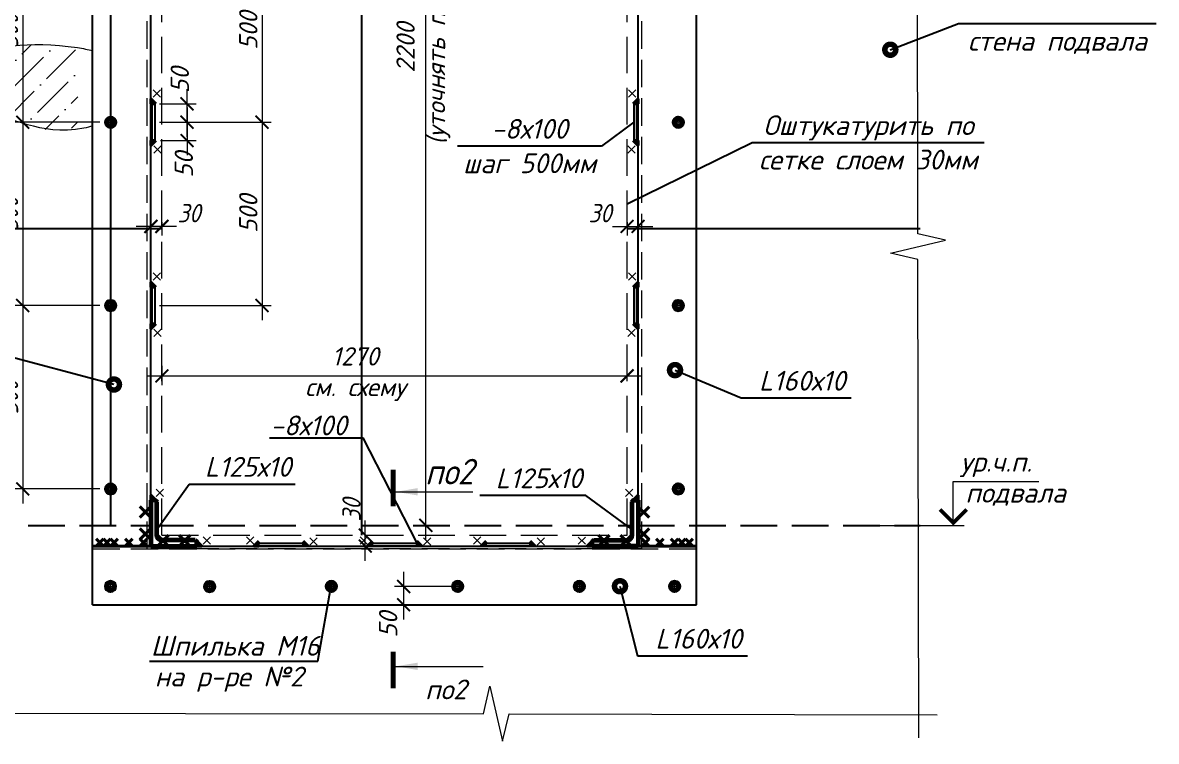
# Model space of a CAD drawing. Header units: millimetres. Extents: x 749182 to 2267578, y 70462 to 311449.
# Drawn here: x 2071238 to 2074334, y 188360 to 190321 of the extents above; entities that cross this region are included whole.
import ezdxf
from ezdxf.enums import TextEntityAlignment as Align

# ---------------------------------------------------------------- set-up
doc = ezdxf.new("R2010")
doc.units = ezdxf.units.MM
doc.linetypes.add('ГОСТ 2.303 4', pattern=[7, 5, -2, 0])
doc.linetypes.add('осеваяX2', pattern=[4, 2.5, -0.5, 0.5, -0.5])
doc.layers.get('Defpoints').update_dxf_attribs({"color": 255})
for name, color, linetype, lineweight in [('1Стены', 252, 'Continuous', 25), ('Оси', 165, 'осеваяX2', 13), ('Размер', 7, 'Continuous', 13), ('размеры', 7, 'Continuous', 9), ('Размеры КР', 164, 'Continuous', 9), ('сварка', 156, 'Continuous', 9), ('Стены', 184, 'Continuous', 40), ('штриховка кирпич', 42, 'Continuous', 5)]:
    doc.layers.add(name, color=color, linetype=linetype, lineweight=lineweight)
doc.layers.add('CS_UNPLOTTED', color=254, linetype='Continuous', plot=False)
doc.layers.add('металл', color=124, linetype='Continuous')
doc.layers.add('Текст', color=7, linetype='Continuous')
doc.styles.add('GOST 2.304_new', font='isocpeur.ttf', dxfattribs={"width": 0.9, "oblique": 15})
doc.styles.add('М2', font='isocpeui.ttf')
doc.dimstyles.new('SPDS', dxfattribs={"dimscale": 25, "dimtxt": 2.5, "dimasz": 1.77, "dimexe": 1.25, "dimexo": 0.625, "dimtad": 1, "dimdec": 0, "dimrnd": 0.001, "dimtxsty": 'GOST 2.304_new', "dimblk": 'ARCHTICK', "dimcen": 2.5, "dimdle": 2, "dimclrt": 256, "dimazin": 2, "dimtfac": 0.75, "dimtdec": 0, "dimtmove": 1, "dimatfit": 3, "dimfxl": 0, "dimtolj": 1, "dimlwd": 9, "dimlwe": 9, "dimarcsym": 0})
doc.dimstyles.new('SPDS 1_20', dxfattribs={"dimscale": 20, "dimtxt": 2.5, "dimasz": 1.77, "dimexe": 1.25, "dimexo": 0.625, "dimtad": 1, "dimdec": 0, "dimrnd": 0.001, "dimtxsty": 'М2', "dimblk": 'ARCHTICK', "dimcen": 2.5, "dimdle": 2, "dimclrt": 256, "dimadec": 0, "dimazin": 2, "dimtfac": 0.75, "dimtdec": 0, "dimtmove": 1, "dimatfit": 3, "dimfxl": 0, "dimtolj": 1, "dimlwd": 9, "dimlwe": 9, "dimarcsym": 0})

# ---------------------------------------------------------------- blocks, each defined once
blk = doc.blocks.new('м16')
at = {"layer": 'металл', "lineweight": 30, "ltscale": 20}
for p, q in [((-11, 6.4), (0, 12.7)), ((-11, -6.4), (-11, 6.4)), ((0, 12.7), (11, 6.4)), ((11, 6.4), (11, -6.4)), ((0, -12.7), (-11, -6.4)), ((11, -6.4), (0, -12.7))]:
    blk.add_line(p, q, dxfattribs=at)
blk.add_circle((0, 0), 15, dxfattribs=at)
for radius, start, end in [(10.4, 0, 180), (10.4, 180, 0), (6.92, 0, 180), (6.92, 180, 0)]:
    blk.add_arc((0, 0), radius, start, end, dxfattribs=at)
at = {"layer": 'металл', "linetype": 'Continuous', "lineweight": 25, "ltscale": 20}
blk.add_arc((0, 0), 8, 255, 165, dxfattribs=at)
at = {"layer": 'Оси', "ltscale": 20}
for p, q in [((17, 0), (-17.3, 0)), ((0, 17.3), (0, -17.3))]:
    blk.add_line(p, q, dxfattribs=at)
blk = doc.blocks.new('_ArchTick')
at = {"color": 0, "linetype": 'ByBlock', "const_width": 0.15}
blk.add_lwpolyline([(-0.5, -0.5), (0.5, 0.5)], dxfattribs=at)
blk = doc.blocks.new('*D1750')
at = {"layer": 'Defpoints', "color": 0, "lineweight": 20, "ltscale": 20, "transparency": 16777216}
for p in [(2071588.8, 189788.4), (2071588.8, 189764.8), (2071618.8, 189788.4)]:
    blk.add_point(p, dxfattribs=at)
at = {"layer": 'Размер', "color": 0, "lineweight": 9, "ltscale": 20, "transparency": 16777216}
for p, q in [((2071658.8, 189764.8), (2071548.8, 189764.8)), ((2071588.8, 189775.9), (2071588.8, 189739.8)), ((2071618.8, 189775.9), (2071618.8, 189739.8))]:
    blk.add_line(p, q, dxfattribs=at)
at = {"layer": 'Размер', "color": 0, "lineweight": 9, "ltscale": 20, "transparency": 16777216, "xscale": 35.4, "yscale": 35.4, "zscale": 35.4}
for p, rotation in [((2071588.8, 189764.8), 179.9999999995553), ((2071618.8, 189764.8), 359.9999999995553)]:
    blk.add_blockref('_ArchTick', p, dxfattribs=dict(at, rotation=rotation))
at = {"layer": 'Размер', "ltscale": 20, "transparency": 16777216, "insert": (2071692.6, 189800.9), "char_height": 50, "attachment_point": 5, "style": 'GOST 2.304_new'}
blk.add_mtext('\\A1;30', dxfattribs=at)
blk = doc.blocks.new('свар')
at = {"layer": 'сварка', "color": 0, "linetype": 'Continuous', "ltscale": 10}
for p, q in [((10, 10), (-10, -10)), ((-10, 10), (10, -10))]:
    blk.add_line(p, q, dxfattribs=at)
blk = doc.blocks.new('*D1751')
at = {"layer": 'Defpoints', "color": 0, "lineweight": 20, "ltscale": 20, "transparency": 16777216}
for p in [(2072888.8, 189788.4), (2072918.8, 189788.4), (2072918.8, 189764.8)]:
    blk.add_point(p, dxfattribs=at)
at = {"layer": 'Размер', "color": 0, "lineweight": 9, "ltscale": 20, "transparency": 16777216}
for p, q in [((2072848.8, 189764.8), (2072958.8, 189764.8)), ((2072888.8, 189775.9), (2072888.8, 189739.8)), ((2072918.8, 189775.9), (2072918.8, 189739.8))]:
    blk.add_line(p, q, dxfattribs=at)
at = {"layer": 'Размер', "color": 0, "lineweight": 9, "ltscale": 20, "transparency": 16777216, "xscale": 35.4, "yscale": 35.4, "zscale": 35.4, "rotation": 180}
blk.add_blockref('_ArchTick', (2072888.8, 189764.8), dxfattribs=at)
at = {"layer": 'Размер', "color": 0, "lineweight": 9, "ltscale": 20, "transparency": 16777216, "xscale": 35.4, "yscale": 35.4, "zscale": 35.4}
blk.add_blockref('_ArchTick', (2072918.8, 189764.8), dxfattribs=at)
at = {"layer": 'Размер', "ltscale": 20, "transparency": 16777216, "insert": (2072815, 189800.9), "char_height": 50, "attachment_point": 5, "style": 'GOST 2.304_new'}
blk.add_mtext('\\A1;30', dxfattribs=at)
blk = doc.blocks.new('*D1753')
at = {"layer": 'Defpoints', "color": 0, "lineweight": 20, "ltscale": 20, "transparency": 16777216}
for p in [(2071599.8, 190548.9), (2071599.8, 190048.9), (2071892.1, 190048.9)]:
    blk.add_point(p, dxfattribs=at)
at = {"layer": 'Размер', "color": 0, "lineweight": 9, "ltscale": 20, "transparency": 16777216}
for p, q in [((2071892.1, 190588.9), (2071892.1, 190008.9)), ((2071612.3, 190548.9), (2071917.1, 190548.9)), ((2071612.3, 190048.9), (2071917.1, 190048.9))]:
    blk.add_line(p, q, dxfattribs=at)
at = {"layer": 'Размер', "color": 0, "lineweight": 9, "ltscale": 20, "transparency": 16777216, "xscale": 35.4, "yscale": 35.4, "zscale": 35.4}
for p, rotation in [((2071892.1, 190548.9), 90), ((2071892.1, 190048.9), 270)]:
    blk.add_blockref('_ArchTick', p, dxfattribs=dict(at, rotation=rotation))
at = {"layer": 'Размер', "ltscale": 20, "transparency": 16777216, "insert": (2071854.6, 190298.9), "char_height": 50, "attachment_point": 5, "rotation": 90, "style": 'М2'}
blk.add_mtext('\\A1;500', dxfattribs=at)
blk = doc.blocks.new('*D1754')
at = {"layer": 'Defpoints', "color": 0, "lineweight": 20, "ltscale": 20, "transparency": 16777216}
for p in [(2071599.8, 190098.9), (2071687.3, 190098.9), (2071612.3, 190048.9)]:
    blk.add_point(p, dxfattribs=at)
at = {"layer": 'Размер', "color": 0, "lineweight": 9, "ltscale": 20, "transparency": 16777216}
for p, q in [((2071687.3, 190008.9), (2071687.3, 190138.9)), ((2071612.3, 190098.9), (2071712.3, 190098.9)), ((2071624.8, 190048.9), (2071712.3, 190048.9))]:
    blk.add_line(p, q, dxfattribs=at)
at = {"layer": 'Размер', "color": 0, "lineweight": 9, "ltscale": 20, "transparency": 16777216, "xscale": 35.4, "yscale": 35.4, "zscale": 35.4}
for p, rotation in [((2071687.3, 190098.9), 90), ((2071687.3, 190048.9), 270)]:
    blk.add_blockref('_ArchTick', p, dxfattribs=dict(at, rotation=rotation))
at = {"layer": 'Размер', "ltscale": 20, "transparency": 16777216, "insert": (2071667.5, 190163.8), "char_height": 50, "attachment_point": 5, "rotation": 90, "style": 'М2'}
blk.add_mtext('\\A1;50', dxfattribs=at)
blk = doc.blocks.new('*D1755')
at = {"layer": 'Defpoints', "color": 0, "lineweight": 20, "ltscale": 20, "transparency": 16777216}
for p in [(2071612.3, 190048.9), (2071602.4, 189998.8), (2071687.3, 189998.8)]:
    blk.add_point(p, dxfattribs=at)
at = {"layer": 'Размер', "color": 0, "lineweight": 9, "ltscale": 20, "transparency": 16777216}
for p, q in [((2071687.3, 190088.9), (2071687.3, 189958.8)), ((2071624.8, 190048.9), (2071712.3, 190048.9)), ((2071614.9, 189998.8), (2071712.3, 189998.8))]:
    blk.add_line(p, q, dxfattribs=at)
at = {"layer": 'Размер', "color": 0, "lineweight": 9, "ltscale": 20, "transparency": 16777216, "xscale": 35.4, "yscale": 35.4, "zscale": 35.4}
for p, rotation in [((2071687.3, 190048.9), 90), ((2071687.3, 189998.8), 270)]:
    blk.add_blockref('_ArchTick', p, dxfattribs=dict(at, rotation=rotation))
at = {"layer": 'Размер', "ltscale": 20, "transparency": 16777216, "insert": (2071678.5, 189933), "char_height": 50, "attachment_point": 5, "rotation": 90, "style": 'М2'}
blk.add_mtext('\\A1;50', dxfattribs=at)
blk = doc.blocks.new('*D1757')
at = {"layer": 'Defpoints', "color": 0, "lineweight": 20, "ltscale": 20, "transparency": 16777216}
for p in [(2071599.8, 190048.9), (2071599.8, 189548.9), (2071892.1, 189548.9)]:
    blk.add_point(p, dxfattribs=at)
at = {"layer": 'Размер', "color": 0, "lineweight": 9, "ltscale": 20, "transparency": 16777216}
for p, q in [((2071892.1, 190088.9), (2071892.1, 189508.9)), ((2071612.3, 190048.9), (2071917.1, 190048.9)), ((2071612.3, 189548.9), (2071917.1, 189548.9))]:
    blk.add_line(p, q, dxfattribs=at)
at = {"layer": 'Размер', "color": 0, "lineweight": 9, "ltscale": 20, "transparency": 16777216, "xscale": 35.4, "yscale": 35.4, "zscale": 35.4}
for p, rotation in [((2071892.1, 190048.9), 90), ((2071892.1, 189548.9), 270)]:
    blk.add_blockref('_ArchTick', p, dxfattribs=dict(at, rotation=rotation))
at = {"layer": 'Размер', "ltscale": 20, "transparency": 16777216, "insert": (2071854.6, 189798.9), "char_height": 50, "attachment_point": 5, "rotation": 90, "style": 'М2'}
blk.add_mtext('\\A1;500', dxfattribs=at)
blk = doc.blocks.new('*D1758')
at = {"layer": 'Defpoints', "color": 0, "lineweight": 20, "ltscale": 20, "transparency": 16777216}
for p in [(2072163.8, 188922.4), (2072173.9, 188922.4), (2072163.8, 188892.4)]:
    blk.add_point(p, dxfattribs=at)
at = {"layer": 'Размер', "color": 0, "lineweight": 9, "ltscale": 20, "transparency": 16777216}
for p, q in [((2072173.9, 188852.4), (2072173.9, 188962.4)), ((2072176.3, 188922.4), (2072198.9, 188922.4)), ((2072176.3, 188892.4), (2072198.9, 188892.4))]:
    blk.add_line(p, q, dxfattribs=at)
at = {"layer": 'Размер', "color": 0, "lineweight": 9, "ltscale": 20, "transparency": 16777216, "xscale": 35.4, "yscale": 35.4, "zscale": 35.4}
for p, rotation in [((2072173.9, 188922.4), 90), ((2072173.9, 188892.4), 270)]:
    blk.add_blockref('_ArchTick', p, dxfattribs=dict(at, rotation=rotation))
at = {"layer": 'Размер', "ltscale": 20, "transparency": 16777216, "insert": (2072136.4, 188990.8), "char_height": 50, "attachment_point": 5, "rotation": 90, "style": 'GOST 2.304_new'}
blk.add_mtext('\\A1;30', dxfattribs=at)
blk = doc.blocks.new('*D1741')
at = {"layer": 'Defpoints', "color": 0, "lineweight": 20, "ltscale": 20, "transparency": 16777216}
for p in [(2072339.3, 191148.9), (2072508.2, 191148.9), (2072393.2, 188948.9)]:
    blk.add_point(p, dxfattribs=at)
at = {"layer": 'Размер', "color": 0, "lineweight": 9, "ltscale": 20, "transparency": 16777216}
for p, q in [((2072339.3, 188908.9), (2072339.3, 191188.9)), ((2072495.7, 191148.9), (2072314.3, 191148.9)), ((2072380.7, 188948.9), (2072314.3, 188948.9))]:
    blk.add_line(p, q, dxfattribs=at)
at = {"layer": 'Размер', "color": 0, "lineweight": 9, "ltscale": 20, "transparency": 16777216, "xscale": 35.4, "yscale": 35.4, "zscale": 35.4}
for p, rotation in [((2072339.3, 191148.9), 90), ((2072339.3, 188948.9), 270)]:
    blk.add_blockref('_ArchTick', p, dxfattribs=dict(at, rotation=rotation))
at = {"layer": 'Размер', "ltscale": 20, "transparency": 16777216, "insert": (2072332.5, 190252.5), "char_height": 50, "width": 670.583, "attachment_point": 5, "rotation": 90, "style": 'М2'}
blk.add_mtext('\\A1;2200 \\P(уточнять по АР)', dxfattribs=at)
blk = doc.blocks.new('*D1745')
at = {"layer": 'Defpoints', "color": 0, "lineweight": 20, "ltscale": 20, "transparency": 16777216}
for p in [(2071461.5, 190548.9), (2071238.7, 190048.9), (2071461.5, 190048.9)]:
    blk.add_point(p, dxfattribs=at)
at = {"layer": 'размеры', "color": 0, "lineweight": 9, "ltscale": 20, "transparency": 16777216}
for p, q in [((2071238.7, 190588.9), (2071238.7, 190008.9)), ((2071449, 190548.9), (2071213.7, 190548.9)), ((2071449, 190048.9), (2071213.7, 190048.9))]:
    blk.add_line(p, q, dxfattribs=at)
at = {"layer": 'размеры', "color": 0, "lineweight": 9, "ltscale": 20, "transparency": 16777216, "xscale": 35.4, "yscale": 35.4, "zscale": 35.4}
for p, rotation in [((2071238.7, 190548.9), 90), ((2071238.7, 190048.9), 270)]:
    blk.add_blockref('_ArchTick', p, dxfattribs=dict(at, rotation=rotation))
at = {"layer": 'размеры', "ltscale": 20, "transparency": 16777216, "insert": (2071201.2, 190298.9), "char_height": 50, "attachment_point": 5, "rotation": 90, "style": 'GOST 2.304_new'}
blk.add_mtext('\\A1;500', dxfattribs=at)
blk = doc.blocks.new('*D1746')
at = {"layer": 'Defpoints', "color": 0, "lineweight": 20, "ltscale": 20, "transparency": 16777216}
for p in [(2071461.5, 190048.9), (2071238.7, 189548.9), (2071461.5, 189548.9)]:
    blk.add_point(p, dxfattribs=at)
at = {"layer": 'размеры', "color": 0, "lineweight": 9, "ltscale": 20, "transparency": 16777216}
for p, q in [((2071238.7, 190088.9), (2071238.7, 189508.9)), ((2071449, 190048.9), (2071213.7, 190048.9)), ((2071449, 189548.9), (2071213.7, 189548.9))]:
    blk.add_line(p, q, dxfattribs=at)
at = {"layer": 'размеры', "color": 0, "lineweight": 9, "ltscale": 20, "transparency": 16777216, "xscale": 35.4, "yscale": 35.4, "zscale": 35.4}
for p, rotation in [((2071238.7, 190048.9), 90), ((2071238.7, 189548.9), 270)]:
    blk.add_blockref('_ArchTick', p, dxfattribs=dict(at, rotation=rotation))
at = {"layer": 'размеры', "ltscale": 20, "transparency": 16777216, "insert": (2071201.2, 189798.9), "char_height": 50, "attachment_point": 5, "rotation": 90, "style": 'GOST 2.304_new'}
blk.add_mtext('\\A1;500', dxfattribs=at)
blk = doc.blocks.new('*D1747')
at = {"layer": 'Defpoints', "color": 0, "lineweight": 20, "ltscale": 20, "transparency": 16777216}
for p in [(2071461.5, 189548.9), (2071238.7, 189048.4), (2071461.5, 189048.4)]:
    blk.add_point(p, dxfattribs=at)
at = {"layer": 'размеры', "color": 0, "lineweight": 9, "ltscale": 20, "transparency": 16777216}
for p, q in [((2071238.7, 189588.9), (2071238.7, 189008.4)), ((2071449, 189548.9), (2071213.7, 189548.9)), ((2071449, 189048.4), (2071213.7, 189048.4))]:
    blk.add_line(p, q, dxfattribs=at)
at = {"layer": 'размеры', "color": 0, "lineweight": 9, "ltscale": 20, "transparency": 16777216, "xscale": 35.4, "yscale": 35.4, "zscale": 35.4}
for p, rotation in [((2071238.7, 189548.9), 90), ((2071238.7, 189048.4), 270)]:
    blk.add_blockref('_ArchTick', p, dxfattribs=dict(at, rotation=rotation))
at = {"layer": 'размеры', "ltscale": 20, "transparency": 16777216, "insert": (2071201.2, 189298.7), "char_height": 50, "attachment_point": 5, "rotation": 90, "style": 'GOST 2.304_new'}
blk.add_mtext('\\A1;500', dxfattribs=at)
blk = doc.blocks.new('*D1762')
at = {"layer": 'Defpoints', "color": 0, "lineweight": 20, "ltscale": 20, "transparency": 16777216}
for p in [(2072426.5, 188782.4), (2072278.8, 188732.4), (2072363.6, 188732.4)]:
    blk.add_point(p, dxfattribs=at)
at = {"layer": 'Размер', "color": 0, "lineweight": 9, "ltscale": 20, "transparency": 16777216}
for p, q in [((2072278.8, 188822.4), (2072278.8, 188692.4)), ((2072414, 188782.4), (2072253.8, 188782.4)), ((2072351.1, 188732.4), (2072253.8, 188732.4))]:
    blk.add_line(p, q, dxfattribs=at)
at = {"layer": 'Размер', "color": 0, "lineweight": 9, "ltscale": 20, "transparency": 16777216, "xscale": 35.4, "yscale": 35.4, "zscale": 35.4}
for p, rotation in [((2072278.8, 188782.4), 90), ((2072278.8, 188732.4), 270)]:
    blk.add_blockref('_ArchTick', p, dxfattribs=dict(at, rotation=rotation))
at = {"layer": 'Размер', "ltscale": 20, "transparency": 16777216, "insert": (2072236.5, 188677.9), "char_height": 50, "attachment_point": 5, "rotation": 90, "style": 'М2'}
blk.add_mtext('\\A1;50', dxfattribs=at)
blk = doc.blocks.new('*D1885')
at = {"layer": 'Defpoints', "color": 0, "lineweight": 20, "transparency": 16777216}
for p in [(2071618.8, 189396.3), (2072888.8, 189356.6), (2072888.8, 189351.4)]:
    blk.add_point(p, dxfattribs=at)
at = {"layer": 'Размеры КР', "color": 0, "lineweight": 9, "transparency": 16777216}
for p, q in [((2071618.8, 189383.8), (2071618.8, 189331.6)), ((2072888.8, 189363.9), (2072888.8, 189381.6)), ((2071578.8, 189356.6), (2072928.8, 189356.6))]:
    blk.add_line(p, q, dxfattribs=at)
at = {"layer": 'Размеры КР', "color": 0, "lineweight": 9, "transparency": 16777216, "xscale": 35.4, "yscale": 35.4, "zscale": 35.4, "rotation": 180}
blk.add_blockref('_ArchTick', (2071618.8, 189356.6), dxfattribs=at)
at = {"layer": 'Размеры КР', "color": 0, "lineweight": 9, "transparency": 16777216, "xscale": 35.4, "yscale": 35.4, "zscale": 35.4}
blk.add_blockref('_ArchTick', (2072888.8, 189356.6), dxfattribs=at)
at = {"layer": 'Размеры КР', "lineweight": 20, "transparency": 16777216, "insert": (2072146.8, 189361.6), "char_height": 50, "attachment_point": 5, "style": 'М2'}
blk.add_mtext('\\A1;1270\\Pсм. схему', dxfattribs=at)

msp = doc.modelspace()

# ---------------------------------------------------------------- hatches: boundary and pattern name
at = {"layer": 'Стены', "linetype": 'Continuous', "ltscale": 5}
for points in [[(2071588.7716, 190098.9598), (2071588.7716, 190112.6033), (2071602.415, 190098.9598)], [(2072918.7814, 190098.9598), (2072918.7814, 190112.6033), (2072905.138, 190098.9598)], [(2071588.7716, 189998.7642), (2071588.7716, 189985.1208), (2071602.415, 189998.7642)], [(2072918.7814, 189998.7642), (2072918.7814, 189985.1208), (2072905.138, 189998.7642)], [(2071588.7716, 189598.9598), (2071588.7716, 189612.6033), (2071602.415, 189598.9598)], [(2072918.7814, 189598.9598), (2072918.7814, 189612.6033), (2072905.138, 189598.9598)], [(2071588.7716, 189498.7642), (2071588.7716, 189485.1208), (2071602.415, 189498.7642)], [(2072918.7814, 189498.7642), (2072918.7814, 189485.1208), (2072905.138, 189498.7642)], [(2071588.7617, 189017.4505), (2071588.7617, 189031.0939), (2071602.4052, 189017.4505)], [(2072918.7814, 189017.4406), (2072918.7814, 189031.0841), (2072905.138, 189017.4406)], [(2071713.7617, 188892.4505), (2071713.7617, 188906.0939), (2071727.4052, 188892.4505)], [(2071883.6787, 188892.4406), (2071870.0353, 188892.4406), (2071883.6787, 188906.0841)], [(2072004.3657, 188892.4406), (2072018.0091, 188892.4406), (2072004.3657, 188906.0841)], [(2072193.6787, 188892.4406), (2072180.0353, 188892.4406), (2072193.6787, 188906.0841)], [(2072314.3657, 188892.4406), (2072328.0091, 188892.4406), (2072314.3657, 188906.0841)], [(2072503.6787, 188892.4406), (2072490.0353, 188892.4406), (2072503.6787, 188906.0841)], [(2072624.3657, 188892.4406), (2072638.0091, 188892.4406), (2072624.3657, 188906.0841)], [(2072793.7716, 188892.4406), (2072793.7716, 188906.0841), (2072780.1281, 188892.4406)]]:
    msp.add_hatch(color=256, dxfattribs=at).paths.add_polyline_path(points, flags=0)
at = {"layer": 'штриховка кирпич', "ltscale": 20}
h = msp.add_hatch(dxfattribs=at)
h.set_pattern_fill('ANSI36', color=256, scale=15)
h.set_pattern_definition([(45, (-39861522.17, -1247518.02), (25.25697034, 92.60889125), [119.0625, -23.8125, 0, -23.8125])])
edge = h.paths.add_edge_path()
edge.add_spline(control_points=[(2071388.7716, 190244.3405), (2071377.5955, 190247.4982), (2071258.5088, 190276.2307), (2071167.6331, 190252.0336), (2071085.3437, 190230.1228)], knot_values=[0, 0, 0, 0, 28.268924197, 299.190779204, 299.190779204, 299.190779204, 299.190779204], degree=3, periodic=0)
edge.add_spline(control_points=[(2071085.3437, 190230.1228), (2071020.4126, 190164.1619), (2070987.7943, 190050.8576), (2071183.0914, 190097.9864), (2071283.4803, 190005.1225), (2071382.5249, 190036.4028), (2071388.7716, 190038.6874)], knot_values=[624.98540237, 624.98540237, 624.98540237, 624.98540237, 809.346712456, 941.672141688, 1203.71855065, 1221.227201709, 1221.227201709, 1221.227201709, 1221.227201709], degree=3, periodic=0)
edge.add_line((2071388.7716, 190038.6874), (2071388.7716, 190244.3405))

# ---------------------------------------------------------------- linework, layer by layer
at = {"layer": '1Стены', "linetype": 'ГОСТ 2.303 4', "lineweight": 13, "ltscale": 15}
for p, q in [((2071578.7716, 188884.4406), (2071578.7716, 191214.4505)), ((2072928.7814, 188884.4406), (2072928.7814, 191214.4505)), ((2071428.7716, 188884.4406), (2073078.7814, 188884.4406)), ((2072928.7814, 188884.4406), (2071578.7716, 188884.4406))]:
    msp.add_line(p, q, dxfattribs=at)
at = {"layer": '1Стены', "linetype": 'ГОСТ 2.303 4', "lineweight": 13, "ltscale": 20}
for p, q in [((2071618.7716, 188922.4406), (2071618.7716, 191148.8719)), ((2072888.7814, 188922.4406), (2072888.7814, 191148.8719)), ((2071618.7716, 188922.4406), (2072888.7814, 188922.4406))]:
    msp.add_line(p, q, dxfattribs=at)
at = {"layer": '1Стены', "color": 6, "linetype": 'ГОСТ 2.303 4', "ltscale": 20}
for p, q in [((2070973.705, 188948.8719), (2071588.7617, 188948.8719)), ((2071604.7617, 188948.8719), (2072902.7814, 188948.8719)), ((2072918.7814, 188948.8719), (2073682.6787, 188948.8719)), ((2073684.0414, 188948.8719), (2073688.8348, 188948.8719))]:
    msp.add_line(p, q, dxfattribs=at)
at = {"layer": 'CS_UNPLOTTED', "ltscale": 20}
msp.add_line((2071478.7716, 191860.7202), (2071478.7716, 188945.7042), dxfattribs=at)
at = {"layer": 'CS_UNPLOTTED', "ltscale": 100}
for p, q in [((2072163.7765, 191148.8719), (2072163.7765, 188922.4406)), ((2070974.8558, 189758.862), (2071618.7716, 189758.862)), ((2072888.7814, 189758.862), (2073681.5279, 189758.862)), ((2073682.8905, 189758.862), (2073688.8348, 189758.862))]:
    msp.add_line(p, q, dxfattribs=at)
at = {"layer": 'металл', "color": 0, "ltscale": 20}
for p, q in [((2071428.7716, 188732.4406), (2071428.7716, 191418.8719)), ((2073078.7814, 188732.4406), (2073078.7814, 191418.8719)), ((2071588.7716, 189017.4505), (2071588.7716, 191164.4505)), ((2072918.7814, 188894.4406), (2072918.7814, 191164.4505)), ((2071588.7716, 188892.4406), (2071428.7716, 188892.4406)), ((2071588.7716, 188892.4406), (2071428.7716, 188892.4406)), ((2071428.7716, 188892.4406), (2073078.7814, 188892.4406)), ((2072918.7814, 188892.4406), (2073078.7814, 188892.4406)), ((2072918.7814, 188892.4406), (2073078.7814, 188892.4406)), ((2071428.7716, 188732.4406), (2073078.7814, 188732.4406))]:
    msp.add_line(p, q, dxfattribs=at)
at = {"layer": 'металл', "color": 0, "linetype": 'Continuous', "lineweight": 60, "ltscale": 20, "extrusion": (0, 0, -1)}
for p, q in [((2071588.7617, 189017.4505), (2071588.7617, 188892.4505)), ((2071600.1617, 189017.4505), (2071588.7617, 189017.4505)), ((2071604.7617, 188922.4505), (2071604.7617, 189012.8505)), ((2071709.1617, 188908.4505), (2071618.7617, 188908.4505)), ((2071713.7617, 188892.4505), (2071713.7617, 188903.8505)), ((2071588.7617, 188892.4505), (2071713.7617, 188892.4505))]:
    msp.add_line(p, q, dxfattribs=at)
at = {"layer": 'металл', "color": 0, "linetype": 'Continuous', "lineweight": 60, "ltscale": 20}
for p, q in [((2072902.7814, 188922.4406), (2072902.7814, 189012.8406)), ((2072907.3814, 189017.4406), (2072918.7814, 189017.4406)), ((2072918.7814, 189017.4406), (2072918.7814, 188892.4406)), ((2072793.7814, 188892.4406), (2072793.7814, 188903.8406)), ((2072798.3814, 188908.4406), (2072888.7814, 188908.4406)), ((2072918.7814, 188892.4406), (2072793.7814, 188892.4406))]:
    msp.add_line(p, q, dxfattribs=at)
at = {"layer": 'металл', "ltscale": 20}
for points in [[(2071591.7806, 190098.862), (2071599.7806, 190098.862), (2071599.7806, 189998.862), (2071591.7806, 189998.862)], [(2072915.7723, 190098.862), (2072907.7723, 190098.862), (2072907.7723, 189998.862), (2072915.7723, 189998.862)], [(2071591.7806, 189598.862), (2071599.7806, 189598.862), (2071599.7806, 189498.862), (2071591.7806, 189498.862)], [(2072915.7723, 189598.862), (2072907.7723, 189598.862), (2072907.7723, 189498.862), (2072915.7723, 189498.862)], [(2071883.7765, 188892.4406), (2071883.7765, 188900.4406), (2072003.7765, 188900.4406), (2072003.7765, 188892.4406)], [(2072193.7765, 188892.4406), (2072193.7765, 188900.4406), (2072313.7765, 188900.4406), (2072313.7765, 188892.4406)], [(2072503.7765, 188892.4406), (2072503.7765, 188900.4406), (2072623.7765, 188900.4406), (2072623.7765, 188892.4406)]]:
    msp.add_lwpolyline(points, close=True, dxfattribs=at)
at = {"layer": 'металл', "linetype": 'Continuous', "lineweight": 60, "ltscale": 20, "extrusion": (0, 0, -1)}
for centre, radius, start, end in [((-2071600.1617, 189012.8505), 4.6, 90, 180), ((-2071618.7617, 188922.4505), 14, 270, 0), ((-2071709.1617, 188903.8505), 4.6, 90, 180)]:
    msp.add_arc(centre, radius, start, end, dxfattribs=at)
at = {"layer": 'металл', "linetype": 'Continuous', "lineweight": 60, "ltscale": 20}
for centre, radius, start, end in [((2072907.3814, 189012.8406), 4.6, 90, 180), ((2072798.3814, 188903.8406), 4.6, 90, 180), ((2072888.7814, 188922.4406), 14, 270, 0)]:
    msp.add_arc(centre, radius, start, end, dxfattribs=at)
at = {"layer": 'Размер', "linetype": 'Continuous', "ltscale": 20}
for p, q in [((2073779.7903, 188948.8719), (2073779.7903, 189068.8719)), ((2073779.7903, 189068.8719), (2074013.4153, 189068.8719)), ((2072257.3378, 189040.5246), (2072467.599, 189040.5246)), ((2073570.3678, 188948.8719), (2073809.7903, 188948.8719)), ((2072257.3378, 188564.2405), (2072495.7635, 188564.2405))]:
    msp.add_line(p, q, dxfattribs=at)
for points, const_width in [([(2072250.3378, 189100.5246), (2072250.3378, 189000.5246)], 14), ([(2073743.3258, 188992.4074), (2073779.7903, 188955.9429), (2073816.2547, 188992.4074)], 10), ([(2072250.3378, 188504.2405), (2072250.3378, 188604.2405)], 14)]:
    msp.add_lwpolyline(points, dxfattribs=dict(at, const_width=const_width))
for points in [[(2072257.3378, 189040.5246), (2072317.4278, 189050.5802), (2072317.4278, 189030.469)], [(2072257.3378, 188564.2405), (2072317.4278, 188574.2961), (2072317.4278, 188554.1849)]]:
    msp.add_solid(points, dxfattribs=at)
at = {"layer": 'Стены', "color": 0, "linetype": 'Continuous', "ltscale": 5}
for p, q in [((2071588.7716, 190098.9598), (2071588.7716, 190112.6033)), ((2071588.7716, 190112.6033), (2071602.415, 190098.9598)), ((2072918.7814, 190112.6033), (2072905.138, 190098.9598)), ((2072918.7814, 190098.9598), (2072918.7814, 190112.6033)), ((2071602.415, 190098.9598), (2071588.7716, 190098.9598)), ((2072905.138, 190098.9598), (2072918.7814, 190098.9598)), ((2071588.7716, 189998.7642), (2071588.7716, 189985.1208)), ((2071588.7716, 189985.1208), (2071602.415, 189998.7642)), ((2071602.415, 189998.7642), (2071588.7716, 189998.7642)), ((2072918.7814, 189985.1208), (2072905.138, 189998.7642)), ((2072905.138, 189998.7642), (2072918.7814, 189998.7642)), ((2072918.7814, 189998.7642), (2072918.7814, 189985.1208)), ((2071588.7716, 189598.9598), (2071588.7716, 189612.6033)), ((2071588.7716, 189612.6033), (2071602.415, 189598.9598)), ((2072918.7814, 189612.6033), (2072905.138, 189598.9598)), ((2072918.7814, 189598.9598), (2072918.7814, 189612.6033)), ((2071602.415, 189598.9598), (2071588.7716, 189598.9598)), ((2072905.138, 189598.9598), (2072918.7814, 189598.9598)), ((2071588.7716, 189498.7642), (2071588.7716, 189485.1208)), ((2071588.7716, 189485.1208), (2071602.415, 189498.7642)), ((2071602.415, 189498.7642), (2071588.7716, 189498.7642)), ((2072918.7814, 189485.1208), (2072905.138, 189498.7642)), ((2072905.138, 189498.7642), (2072918.7814, 189498.7642)), ((2072918.7814, 189498.7642), (2072918.7814, 189485.1208)), ((2071588.7617, 189017.4505), (2071588.7617, 189031.0939)), ((2071588.7617, 189031.0939), (2071602.4052, 189017.4505)), ((2072918.7814, 189031.0841), (2072905.138, 189017.4406)), ((2072918.7814, 189017.4406), (2072918.7814, 189031.0841)), ((2071602.4052, 189017.4505), (2071588.7617, 189017.4505)), ((2072905.138, 189017.4406), (2072918.7814, 189017.4406)), ((2071713.7617, 188892.4505), (2071713.7617, 188906.0939)), ((2071713.7617, 188906.0939), (2071727.4052, 188892.4505)), ((2071870.0353, 188892.4406), (2071883.6787, 188906.0841)), ((2072018.0091, 188892.4406), (2072004.3657, 188906.0841)), ((2072180.0353, 188892.4406), (2072193.6787, 188906.0841)), ((2072328.0091, 188892.4406), (2072314.3657, 188906.0841)), ((2072490.0353, 188892.4406), (2072503.6787, 188906.0841)), ((2072638.0091, 188892.4406), (2072624.3657, 188906.0841)), ((2072793.7716, 188906.0841), (2072780.1281, 188892.4406)), ((2072793.7716, 188892.4406), (2072793.7716, 188906.0841)), ((2071727.4052, 188892.4505), (2071713.7617, 188892.4505)), ((2071883.6787, 188892.4406), (2071870.0353, 188892.4406)), ((2072780.1281, 188892.4406), (2072793.7716, 188892.4406))]:
    msp.add_line(p, q, dxfattribs=at)
at = {"layer": 'Стены', "color": 0, "linetype": 'Continuous', "ltscale": 15}
for p, q in [((2071588.7519, 188999.9505), (2071558.7519, 188969.9505)), ((2071588.7519, 188969.9505), (2071558.7519, 188999.9505)), ((2071588.7519, 189017.4505), (2071588.7519, 188892.4505)), ((2072918.7912, 189017.4406), (2072918.7912, 188892.4406)), ((2072918.7912, 188999.9406), (2072948.7912, 188969.9406)), ((2072918.7912, 188969.9406), (2072948.7912, 188999.9406)), ((2071588.7519, 188939.9505), (2071558.7519, 188909.9505)), ((2071588.7519, 188909.9505), (2071558.7519, 188939.9505)), ((2072918.7912, 188939.9406), (2072948.7912, 188909.9406)), ((2072918.7912, 188909.9406), (2072948.7912, 188939.9406)), ((2071636.2568, 188892.4444), (2071606.2544, 188922.442)), ((2071606.2568, 188892.442), (2071636.2544, 188922.4444)), ((2071696.2568, 188892.4491), (2071666.2544, 188922.4467)), ((2071666.2568, 188892.4467), (2071696.2544, 188922.4491)), ((2072841.2765, 188892.4345), (2072811.2741, 188922.4322)), ((2072811.2765, 188892.4322), (2072841.2741, 188922.4345)), ((2072901.2765, 188892.4393), (2072871.2741, 188922.4369)), ((2072871.2765, 188892.4369), (2072901.2741, 188922.4393)), ((2071713.7617, 188892.4505), (2071588.7519, 188892.4406)), ((2072918.7814, 188892.4406), (2072793.7716, 188892.4308))]:
    msp.add_line(p, q, dxfattribs=at)
at = {"layer": 'Стены', "color": 0, "linetype": 'Continuous', "ltscale": 10}
for p, q in [((2071438.7716, 188892.4406), (2071458.7716, 188912.4406)), ((2071458.7716, 188892.4406), (2071438.7716, 188912.4406)), ((2071478.7716, 188892.4406), (2071458.7716, 188912.4406)), ((2071458.7716, 188892.4406), (2071478.7716, 188912.4406)), ((2071478.7716, 188892.4406), (2071498.7716, 188912.4406)), ((2071498.7716, 188892.4406), (2071478.7716, 188912.4406)), ((2071518.7716, 188892.4406), (2071538.7716, 188912.4406)), ((2071538.7716, 188892.4406), (2071518.7716, 188912.4406)), ((2071558.7716, 188892.4406), (2071578.7716, 188912.4406)), ((2071578.7716, 188892.4406), (2071558.7716, 188912.4406)), ((2072928.7814, 188892.4406), (2072948.7814, 188912.4406)), ((2072948.7814, 188892.4406), (2072928.7814, 188912.4406)), ((2072948.7814, 188892.4406), (2072928.7814, 188912.4406)), ((2072928.7814, 188892.4406), (2072948.7814, 188912.4406)), ((2072968.7814, 188892.4406), (2072988.7814, 188912.4406)), ((2072988.7814, 188892.4406), (2072968.7814, 188912.4406)), ((2072988.7814, 188892.4406), (2072968.7814, 188912.4406)), ((2072968.7814, 188892.4406), (2072988.7814, 188912.4406)), ((2073008.7814, 188892.4406), (2073028.7814, 188912.4406)), ((2073028.7814, 188892.4406), (2073008.7814, 188912.4406)), ((2073028.7814, 188892.4406), (2073008.7814, 188912.4406)), ((2073008.7814, 188892.4406), (2073028.7814, 188912.4406)), ((2073048.7814, 188892.4406), (2073028.7814, 188912.4406)), ((2073028.7814, 188892.4406), (2073048.7814, 188912.4406)), ((2073028.7814, 188892.4406), (2073048.7814, 188912.4406)), ((2073048.7814, 188892.4406), (2073028.7814, 188912.4406)), ((2073048.7814, 188892.4406), (2073068.7814, 188912.4406)), ((2073068.7814, 188892.4406), (2073048.7814, 188912.4406)), ((2073068.7814, 188892.4406), (2073048.7814, 188912.4406)), ((2073048.7814, 188892.4406), (2073068.7814, 188912.4406)), ((2071428.7716, 188892.4406), (2071588.7716, 188892.4406)), ((2072918.7814, 188892.4406), (2073078.7814, 188892.4406)), ((2073078.7814, 188892.4406), (2072918.7814, 188892.4406))]:
    msp.add_line(p, q, dxfattribs=at)
at = {"layer": 'Текст', "ltscale": 20}
for p, q in [((2073607.66, 190246.7716), (2073794.1724, 190317.9375)), ((2073794.1724, 190317.9375), (2074334.0974, 190317.9375)), ((2072907.7723, 190048.862), (2072819.1011, 189983.9594)), ((2072819.1011, 189983.9594), (2072426.1911, 189983.9594)), ((2072888.7814, 189826.0241), (2073230.8925, 189993.8685)), ((2073230.8925, 189993.8685), (2073864.3725, 189993.8685)), ((2071487.7483, 189333.2438), (2071149.2394, 189422.7856)), ((2073019.8047, 189372.5668), (2073200.568, 189296.6366)), ((2073200.568, 189296.6366), (2073501.138, 189296.6366)), ((2071912.4573, 189187.567), (2072168.2243, 189187.567)), ((2072315.6612, 188900.4406), (2072168.2243, 189187.567)), ((2071604.7716, 188937.6406), (2071692.7282, 189061.6839)), ((2071692.7282, 189061.6839), (2071982.3632, 189061.6839)), ((2072776.6963, 189030.424), (2072487.0613, 189030.424)), ((2072902.7814, 188937.6406), (2072776.6963, 189030.424)), ((2072044.4179, 188578.5243), (2072081.4526, 188789.3586)), ((2072869.531, 188782.7937), (2072917.5375, 188592.6559)), ((2072917.5375, 188592.6559), (2073218.1075, 188592.6559)), ((2071584.6829, 188578.5243), (2072044.4179, 188578.5243))]:
    msp.add_line(p, q, dxfattribs=at)
at = {"layer": 'Текст', "ltscale": 20, "const_width": 30}
for points in [[(2073615.16, 190246.7716, 1), (2073600.16, 190246.7716, 1)], [(2073027.3047, 189372.5668, 1), (2073012.3047, 189372.5668, 1)], [(2071495.2483, 189333.2438, 1), (2071480.2483, 189333.2438, 1)], [(2072877.031, 188782.7937, 1), (2072862.031, 188782.7937, 1)]]:
    msp.add_lwpolyline(points, format="xyb", close=True, dxfattribs=at)
at = {"layer": 'штриховка кирпич', "linetype": 'Continuous', "ltscale": 20}
for points in [[(2073685.8884, 188369.1436), (2073683.1295, 189674.4671), (2073608.1047, 189691.8605), (2073758.0549, 189727.0736), (2073683.0301, 189744.467), (2073680.2712, 192066.396)], [(2070868.6351, 188436.8842), (2072496.5781, 188434.7361), (2072514.1847, 188509.7112), (2072548.9715, 188359.6616), (2072566.5781, 188434.6366), (2073735.8249, 188431.8778)]]:
    msp.add_lwpolyline(points, dxfattribs=at)
at = {"layer": 'штриховка кирпич', "ltscale": 20}
for points, knots in [([(2071045.3437, 190230.1228), (2071167.6331, 190252.0336), (2071258.5088, 190276.2307), (2071417.5955, 190247.4982), (2071428.7716, 190244.3405)], [0, 0, 0, 0, 270.921855007, 299.190779204, 299.190779204, 299.190779204, 299.190779204]), ([(2071428.7716, 190038.6874), (2071422.5249, 190036.4028), (2071283.4803, 190005.1225), (2071183.0914, 190097.9864), (2070947.7943, 190050.8576), (2070980.4126, 190164.1619), (2071045.3437, 190230.1228)], [624.98540237, 624.98540237, 624.98540237, 624.98540237, 642.494053429, 904.540462392, 1036.865891624, 1221.227201709, 1221.227201709, 1221.227201709, 1221.227201709])]:
    msp.add_open_spline(points, degree=3, knots=knots, dxfattribs=at)

# ---------------------------------------------------------------- block references
at = {"layer": 'Размер', "color": 0, "xscale": -1}
for p, rotation in [((2071604.5269, 190127.5924), 89.99999999762781), ((2071606.5306, 189974.7184), 89.99999999762781), ((2071604.5269, 189627.5924), 89.99999999762781), ((2071604.5269, 189627.5924), 89.99999999762781), ((2071606.5306, 189474.7184), 89.99999999762781), ((2071612.9361, 189037.6641), 89.99999999762781), ((2071741.8081, 188907.1796), 180)]:
    msp.add_blockref('свар', p, dxfattribs=dict(at, rotation=rotation))
at = {"layer": 'Размер', "color": 0}
for p, rotation in [((2072903.026, 190127.5924), 270.0000000023722), ((2072901.0224, 189974.7184), 270.0000000023722), ((2072903.026, 189627.5924), 270.0000000023722), ((2072903.026, 189627.5924), 270.0000000023722), ((2072901.0224, 189474.7184), 270.0000000023722), ((2072894.6071, 189037.6543), 270.0000000023722), ((2071859.6328, 188907.1906), 180), ((2072032.9983, 188905.1869), 180), ((2072169.6328, 188907.1906), 180), ((2072342.9983, 188905.1869), 180), ((2072479.6328, 188907.1906), 180), ((2072652.9983, 188905.1869), 180), ((2072765.7252, 188907.1698), 180)]:
    msp.add_blockref('свар', p, dxfattribs=dict(at, rotation=rotation))
at = {"layer": 'Размер', "xscale": -1, "rotation": 89.99999999988889}
for p in [(2071478.7716, 190048.862), (2071478.7716, 189548.862), (2071478.7716, 189048.4406), (2071478.324, 188782.2681)]:
    msp.add_blockref('м16', p, dxfattribs=at)
at = {"layer": 'Размер', "rotation": 270.0000000001111}
for p in [(2073028.7814, 190048.862), (2073028.7814, 189548.862), (2073028.7814, 189048.4406), (2073018.7789, 188782.2681)]:
    msp.add_blockref('м16', p, dxfattribs=at)
at = {"layer": 'Размер'}
for p in [(2071748.956, 188782.0241), (2072081.4526, 188782.4406), (2072426.4814, 188782.4406), (2072758.8231, 188782.4406)]:
    msp.add_blockref('м16', p, dxfattribs=at)

# ---------------------------------------------------------------- texts
at = {"layer": 'Размер', "linetype": 'Continuous', "ltscale": 20, "style": 'GOST 2.304_new', "oblique": 15, "width": 0.9}
msp.add_text('по2', height=70, dxfattribs=at).set_placement((2072337.3378, 189060.5246))
at = {"layer": 'Текст', "ltscale": 20, "style": 'М2'}
for s, p in [('стена подвала', (2074064.1349, 190297.9375)), ('шаг 500мм', (2072622.6461, 189963.9594)), ('сетке слоем 30мм', (2073547.6325, 189973.8685)), ('на р-ре №2', (2071802.0924, 188563.3378))]:
    msp.add_text(s, height=54, dxfattribs=at).set_placement(p, align=Align.TOP_CENTER)
for s, p in [('-8х100', (2072622.6461, 190003.9594)), ('Оштукатурить по', (2073547.6325, 190013.8685)), ('L160х10', (2073367.2555, 189316.6366)), ('-8х100', (2072019.2402, 189194.6316)), ('L125х10', (2071853.9482, 189081.6839)), ('L125х10', (2072648.2813, 189050.424)), ('Шпилька М16', (2071818.8468, 188593.3065)), ('L160х10', (2073084.225, 188612.6559))]:
    msp.add_text(s, height=54, dxfattribs=at).set_placement(p, align=Align.CENTER)
for s, p in [('ур.ч.п.', (2073799.4704, 189149.3891)), ('подвала', (2073812.6701, 189064.96))]:
    msp.add_text(s, height=54, dxfattribs=at).set_placement(p, align=Align.TOP_LEFT)
msp.add_text('по2', height=54, dxfattribs=at).set_placement((2072337.3378, 188474.2405))

# ---------------------------------------------------------------- dimensions: what is measured, and where the dimension line sits
at = {"layer": 'Размер', "ltscale": 20}
dim = msp.add_linear_dim(base=(2072339.311, 191148.8719), p1=(2072393.2177, 188948.8719), p2=(2072508.2177, 191148.8719), angle=90, text='<> \\P(уточнять по АР)', dimstyle='SPDS 1_20', override={"dimtxsty": 'М2'}, dxfattribs=at)
dim.commit()
dim.dimension.update_dxf_attribs({"geometry": '*D1741', "text_midpoint": (2072421.6946, 190252.506), "dimtype": 160})
for base, p1, p2, picture, middle in [((2071892.1421, 190048.862), (2071599.7806, 190548.862), (2071599.7806, 190048.862), '*D1753', (2071854.6421, 190298.862)), ((2071892.1421, 189548.862), (2071599.7806, 190048.862), (2071599.7806, 189548.862), '*D1757', (2071854.6421, 189798.862))]:
    dim = msp.add_linear_dim(base=base, p1=p1, p2=p2, angle=90, dimstyle='SPDS', override={"dimscale": 20, "dimtxsty": 'М2', "dimfxl": 1.25, "dimtfill": 0, "dimarcsym": 1}, dxfattribs=at)
    dim.commit()
    dim.dimension.update_dxf_attribs({"geometry": picture, "text_midpoint": middle})
for base, p1, p2, angle, override, picture, middle, dimtype in [((2071687.3261, 190098.862), (2071612.2806, 190048.862), (2071599.7806, 190098.862), 90, {"dimscale": 20, "dimtxsty": 'М2', "dimfxl": 1.25, "dimtfill": 0, "dimarcsym": 1}, '*D1754', (2071705.0247, 190163.7726), 160), ((2071687.3261, 189998.7642), (2071612.2806, 190048.862), (2071602.415, 189998.7642), 90, {"dimscale": 20, "dimtxsty": 'М2', "dimfxl": 1.25, "dimtfill": 0, "dimarcsym": 1}, '*D1755', (2071715.9824, 189932.9597), 160), ((2071588.7716, 189764.8357), (2071618.7716, 189788.4185), (2071588.7716, 189788.4185), 180, {"dimscale": 20, "dimfxl": 1.25, "dimtfill": 0, "dimarcsym": 1}, '*D1750', (2071692.5785, 189763.4484), 161), ((2072918.7814, 189764.8357), (2072888.7814, 189788.4185), (2072918.7814, 189788.4185), 0, {"dimscale": 20, "dimfxl": 1.25, "dimtfill": 0, "dimarcsym": 1}, '*D1751', (2072814.9745, 189763.4484), 161), ((2072173.9399, 188922.4406), (2072163.7716, 188892.4406), (2072163.7716, 188922.4406), 90, {"dimscale": 20, "dimfxl": 1.25, "dimtfill": 0, "dimarcsym": 1}, '*D1758', (2072173.9399, 188990.7609), 161), ((2072278.7599, 188732.4406), (2072426.4814, 188782.4406), (2072363.6494, 188732.4406), 90, {"dimscale": 20, "dimtxsty": 'М2', "dimfxl": 1.25, "dimtfill": 0, "dimarcsym": 1}, '*D1762', (2072273.9847, 188677.8773), 160)]:
    dim = msp.add_linear_dim(base=base, p1=p1, p2=p2, angle=angle, dimstyle='SPDS', override=override, dxfattribs=at)
    dim.commit()
    dim.dimension.update_dxf_attribs({"geometry": picture, "text_midpoint": middle, "dimtype": dimtype})
at = {"layer": 'размеры', "ltscale": 20}
for base, p1, p2, picture, middle in [((2071238.7405, 190048.862), (2071461.4859, 190548.862), (2071461.4859, 190048.862), '*D1745', (2071201.2405, 190298.862)), ((2071238.7405, 189548.862), (2071461.4859, 190048.862), (2071461.4859, 189548.862), '*D1746', (2071201.2405, 189798.862)), ((2071238.7405, 189048.4406), (2071461.4859, 189548.862), (2071461.4859, 189048.4406), '*D1747', (2071201.2405, 189298.6513))]:
    dim = msp.add_linear_dim(base=base, p1=p1, p2=p2, angle=90, dimstyle='SPDS', override={"dimscale": 20, "dimfxl": 1.25, "dimtfill": 0, "dimarcsym": 1}, dxfattribs=at)
    dim.commit()
    dim.dimension.update_dxf_attribs({"geometry": picture, "text_midpoint": middle})
at = {"layer": 'Размеры КР', "lineweight": 20}
dim = msp.add_linear_dim(base=(2072888.7814, 189356.6124), p1=(2071618.7716, 189396.2596), p2=(2072888.7814, 189351.391), text='<>\\Pсм. схему', dimstyle='SPDS 1_20', dxfattribs=at)
dim.commit()
dim.dimension.update_dxf_attribs({"geometry": '*D1885', "text_midpoint": (2072146.7508, 189274.9032), "dimtype": 160})

doc.saveas('drawing.dxf')
